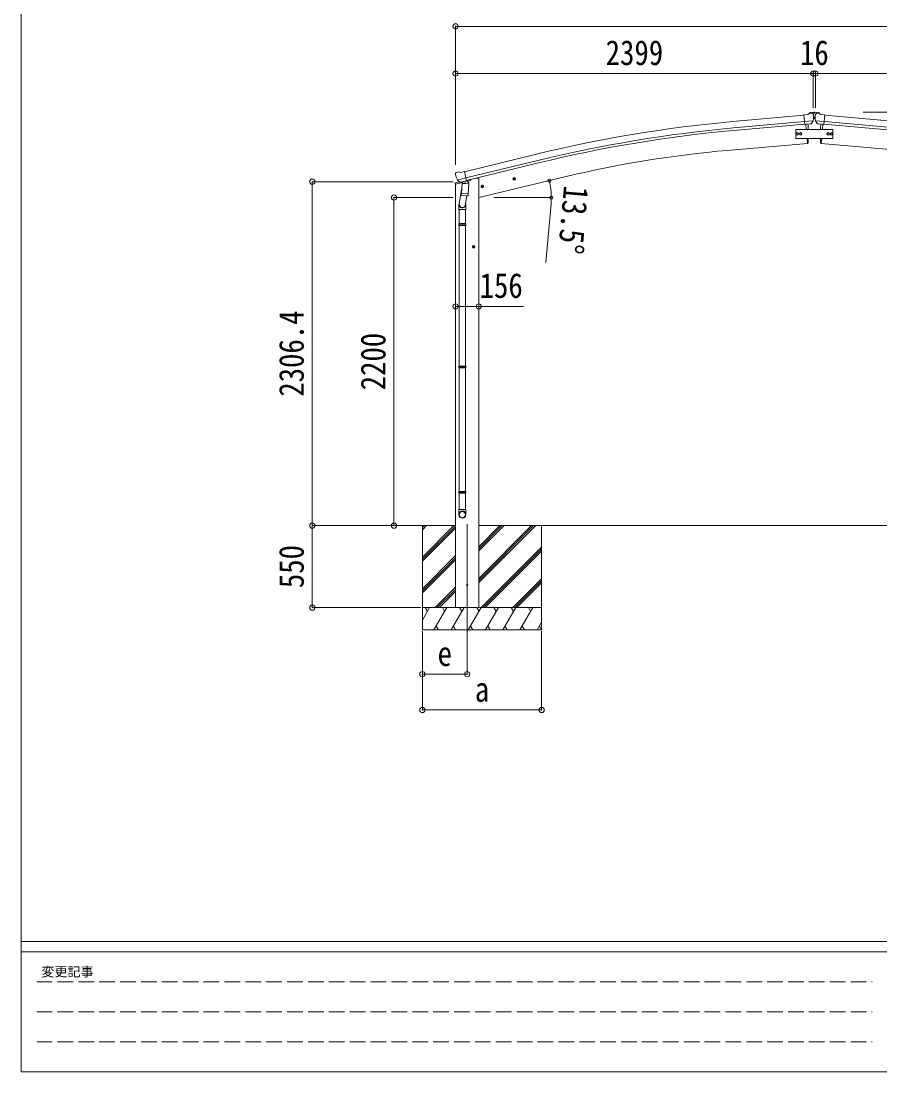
# Model space of a CAD drawing. Units: millimetres at full size. Extents: x -9783 to 33769, y -6828 to 6752.
# Drawn here: x -9783 to -4022, y -6828 to 221 of the extents above; entities that cross this region are included whole.
import ezdxf
from ezdxf.enums import TextEntityAlignment as Align

# ---------------------------------------------------------------- set-up
doc = ezdxf.new("R2010")
doc.units = ezdxf.units.MM
doc.header["$LTSCALE"] = 35
doc.header["$PDMODE"] = 32
doc.header["$PDSIZE"] = 35
doc.linetypes.add('DASHED3', pattern=[4, 3, -1])
for name, color, linetype, lineweight in [('0-0_0', 7, 'Continuous', 9), ('0-1_本体', 4, 'Continuous', 9), ('0-2_部品', 7, 'Continuous', 9), ('0-7_合掌部品', 3, 'Continuous', 9), ('0-8_PARTS2', 2, 'Continuous', 9), ('0-A_寸法', 6, 'Continuous', 9), ('F-0_240', 7, 'Continuous', 9)]:
    doc.layers.add(name, color=color, linetype=linetype, lineweight=lineweight)
doc.styles.add('ＭＳ ゴシック', font='')
doc.styles.get('ＭＳ ゴシック').set_extended_font_data('MS Gothic')

msp = doc.modelspace()

# ---------------------------------------------------------------- linework, layer by layer
at = {"layer": '0-0_0'}
for p, q in [((-7465.09, -3163.65), (-6868.75, -3163.65)), ((-7091, -3163.65), (-7091, -3863.65)), ((-7091, -3374.88), (-6879.77, -3163.65)), ((-7091, -3191.04), (-7063.62, -3163.65)), ((-7091, -3176.89), (-7077.76, -3163.65)), ((-7091, -3389.02), (-6868.75, -3166.78)), ((-6713.25, -3163.65), (-4391.16, -3163.65)), ((-6713.25, -3545.91), (-6330.99, -3163.65)), ((-6713.25, -3517.63), (-6359.27, -3163.65)), ((-6713.25, -3531.77), (-6345.13, -3163.65)), ((-6713.25, -3333.78), (-6543.12, -3163.65)), ((-6713.25, -3319.64), (-6557.26, -3163.65)), ((-6713.25, -3305.5), (-6571.41, -3163.65)), ((-6291, -3163.65), (-6291, -3863.65)), ((-2210.25, -3163.65), (-4532.35, -3163.65)), ((-7091, -3403.17), (-6868.75, -3180.92)), ((-6697.15, -3713.65), (-6291, -3307.51)), ((-7091, -3587.01), (-6868.75, -3364.76)), ((-7091, -3601.15), (-6868.75, -3378.91)), ((-6683, -3713.65), (-6291, -3321.66)), ((-6668.86, -3713.65), (-6291, -3335.8)), ((-7091, -3615.3), (-6868.75, -3393.05)), ((-6485.01, -3713.65), (-6291, -3519.65)), ((-7005.51, -3713.65), (-6868.75, -3576.9)), ((-6991.37, -3713.65), (-6868.75, -3591.04)), ((-6470.87, -3713.65), (-6291, -3533.79)), ((-6456.73, -3713.65), (-6291, -3547.93)), ((-6977.23, -3713.65), (-6868.75, -3605.18)), ((-6291, -3713.65), (-7091, -3713.65)), ((-7091, -3797.48), (-7042.6, -3713.65)), ((-7057.61, -3739.63), (-7072.61, -3713.65)), ((-7013.74, -3863.65), (-6927.13, -3713.65)), ((-6942.14, -3739.64), (-6957.14, -3713.65)), ((-6898.27, -3863.65), (-6811.67, -3713.65)), ((-6826.67, -3739.64), (-6841.67, -3713.65)), ((-6782.8, -3863.65), (-6696.19, -3713.65)), ((-6711.2, -3739.63), (-6726.2, -3713.65)), ((-6667.33, -3863.65), (-6580.72, -3713.65)), ((-6595.73, -3739.63), (-6610.73, -3713.65)), ((-6551.86, -3863.65), (-6465.25, -3713.65)), ((-6495.25, -3713.65), (-6480.25, -3739.63)), ((-6436.39, -3863.65), (-6349.78, -3713.65)), ((-6364.78, -3739.63), (-6379.79, -3713.65)), ((-7091, -3863.65), (-6291, -3863.65)), ((-6998.74, -3837.67), (-6983.74, -3863.65)), ((-6883.27, -3837.67), (-6868.27, -3863.65)), ((-6767.8, -3837.67), (-6752.8, -3863.65)), ((-6652.33, -3837.67), (-6637.33, -3863.65)), ((-6536.86, -3837.67), (-6521.86, -3863.65)), ((-6421.39, -3837.67), (-6406.39, -3863.65)), ((-6320.92, -3863.65), (-6291, -3811.84)), ((-6305.92, -3837.67), (-6290.92, -3863.65))]:
    msp.add_line(p, q, dxfattribs=at)
at = {"layer": '0-1_本体'}
for p, q in [((-5009.18, -453.66), (-4531.87, -410.34)), ((-3914.32, -453.66), (-4391.64, -410.34)), ((-5005.28, -496.69), (-4528.16, -453.39)), ((-5003.76, -513.41), (-4526.64, -470.11)), ((-3919.75, -513.41), (-4396.86, -470.11)), ((-3918.23, -496.69), (-4395.35, -453.39)), ((-5046.21, -646.93), (-4508.26, -599.87)), ((-3877.3, -646.93), (-4415.24, -599.87)), ((-6808.73, -790.06), (-6325.88, -672.49)), ((-6315.66, -714.47), (-6798.67, -831.98)), ((-6794.72, -848.4), (-6311.69, -730.78)), ((-6733.25, -833.65), (-6766.76, -841.7)), ((-6712.75, -833.65), (-6733.25, -833.65)), ((-6713.25, -963.65), (-6127.58, -823.05)), ((-6712.75, -833.65), (-6712.75, -3713.65)), ((-6868.75, -873.36), (-6868.75, -3713.65))]:
    msp.add_line(p, q, dxfattribs=at)
at = {"layer": '0-1_本体', "color": 6}
msp.add_line((-6712.75, -1693.84), (-6868.75, -1693.84), dxfattribs=at)
at = {"layer": '0-1_本体'}
for centre, radius, start, end in [((-4195.17, -9422.23), 9005.44, 95.18612, 103.68612), ((-4195.17, -9422.23), 8962.23, 95.18612, 103.68612), ((-4195.17, -9422.23), 8945.44, 95.18612, 103.68612), ((-4401.23, -8015.24), 7396.48, 95.00259, 103.49741)]:
    msp.add_arc(centre, radius, start, end, dxfattribs=at)
at = {"layer": '0-2_部品'}
for p, q in [((-6870.19, -805.64), (-6869.91, -806.79)), ((-6865.97, -797.07), (-6869.83, -803.36)), ((-6862.87, -794.82), (-6849.69, -791.65)), ((-6856.14, -845.95), (-6798.63, -832.14)), ((-6835.13, -794.33), (-6848.39, -791.63)), ((-6835.13, -794.33), (-6809.2, -788.1)), ((-6766.76, -841.62), (-6766.76, -844.93)), ((-6484.52, -839.84), (-6465.07, -835.17)), ((-6479.96, -832.06), (-6482.1, -839.25)), ((-6472.67, -830.3), (-6479.96, -832.06)), ((-6472.46, -847.23), (-6477.13, -827.78)), ((-6467.5, -835.75), (-6472.67, -830.3)), ((-6469.63, -842.95), (-6467.5, -835.75)), ((-6871.32, -873.97), (-6828.61, -863.72)), ((-6871.32, -867.08), (-6871.32, -873.97)), ((-6842.81, -857.88), (-6869.02, -864.17)), ((-6839.28, -860.86), (-6855.66, -846.37)), ((-6827.69, -910.38), (-6843.6, -1006.55)), ((-6836.58, -861.43), (-6829.06, -859.62)), ((-6835.74, -861.32), (-6834.21, -860.95)), ((-6834.21, -860.95), (-6797.5, -852.14)), ((-6832.37, -861.18), (-6832.42, -861.92)), ((-6831.67, -862.96), (-6805.85, -869.4)), ((-6824.75, -868.31), (-6829.42, -935.14)), ((-6779.06, -871.5), (-6824.75, -868.31)), ((-6822.97, -865.13), (-6823.2, -868.42)), ((-6803.46, -853.96), (-6804.48, -868.57)), ((-6797.5, -852.14), (-6795.98, -851.77)), ((-6794.42, -849.67), (-6793.48, -849.73)), ((-6793.48, -849.73), (-6780.16, -865.05)), ((-6789.48, -854.33), (-6770.6, -849.79)), ((-6783.73, -938.34), (-6779.06, -871.5)), ((-6780.16, -865.05), (-6780.61, -871.39)), ((-6698.44, -891.19), (-6679, -886.52)), ((-6693.89, -883.41), (-6696.02, -890.61)), ((-6686.59, -881.66), (-6693.89, -883.41)), ((-6686.39, -898.58), (-6691.05, -879.14)), ((-6681.42, -887.11), (-6686.59, -881.66)), ((-6683.55, -894.3), (-6681.42, -887.11)), ((-6830.28, -947.61), (-6829.41, -935.15)), ((-6829.89, -948.97), (-6829.89, -948.97)), ((-6783.73, -938.34), (-6829.42, -935.14)), ((-6828.44, -949.75), (-6786.74, -952.66)), ((-6792.17, -952.29), (-6802.9, -1015.87)), ((-6783.75, -938.34), (-6784.64, -951.04)), ((-6845.75, -1043.71), (-6845.75, -1009.36)), ((-6799.75, -1043.71), (-6845.75, -1043.71)), ((-6843.75, -1043.71), (-6843.75, -1137.71)), ((-6801.75, -1043.71), (-6801.75, -1137.71)), ((-6799.75, -1009.05), (-6799.75, -1043.71)), ((-6845.75, -1139.71), (-6844.75, -1137.71)), ((-6799.75, -1139.71), (-6845.75, -1139.71)), ((-6799.75, -1147.71), (-6845.75, -1147.71)), ((-6800.75, -1137.71), (-6844.75, -1137.71)), ((-6800.75, -1149.71), (-6844.75, -1149.71)), ((-6843.75, -1149.71), (-6843.75, -2093.9)), ((-6801.75, -1149.71), (-6801.75, -2093.9)), ((-6799.75, -1139.71), (-6800.75, -1137.71)), ((-6799.75, -1147.71), (-6800.75, -1149.71)), ((-6799.75, -1139.71), (-6799.75, -1147.71)), ((-6737.25, -1293.77), (-6757.25, -1293.77)), ((-6747.25, -1286.27), (-6753.75, -1290.02)), ((-6753.75, -1290.02), (-6753.75, -1297.53)), ((-6753.75, -1297.53), (-6747.25, -1301.28)), ((-6747.25, -1303.77), (-6747.25, -1283.77)), ((-6740.75, -1290.02), (-6747.25, -1286.27)), ((-6845.75, -2095.9), (-6844.75, -2093.9)), ((-6799.75, -2095.9), (-6845.75, -2095.9)), ((-6799.75, -2103.9), (-6845.75, -2103.9)), ((-6800.75, -2093.9), (-6844.75, -2093.9)), ((-6800.75, -2105.9), (-6844.75, -2105.9)), ((-6843.75, -2105.9), (-6843.75, -2934.08)), ((-6801.75, -2105.9), (-6801.75, -2934.08)), ((-6799.75, -2095.9), (-6800.75, -2093.9)), ((-6799.75, -2103.9), (-6800.75, -2105.9)), ((-6799.75, -2095.9), (-6799.75, -2103.9)), ((-6845.75, -2936.08), (-6844.75, -2934.08)), ((-6799.75, -2936.08), (-6845.75, -2936.08)), ((-6799.75, -2944.08), (-6845.75, -2944.08)), ((-6800.75, -2934.08), (-6844.75, -2934.08)), ((-6800.75, -2946.08), (-6844.75, -2946.08)), ((-6843.75, -2946.08), (-6843.75, -3056.09)), ((-6801.75, -2946.08), (-6801.75, -3056.09)), ((-6799.75, -2936.08), (-6800.75, -2934.08)), ((-6799.75, -2944.08), (-6800.75, -2946.08)), ((-6799.75, -2936.08), (-6799.75, -2944.08)), ((-6845.75, -3090.23), (-6845.75, -3056.09)), ((-6799.75, -3056.09), (-6845.75, -3056.09)), ((-6799.75, -3090.23), (-6799.75, -3056.09))]:
    msp.add_line(p, q, dxfattribs=at)
for points in [[(-6856.41, -845.37), (-6855.82, -846.22), (-6855.66, -846.37)], [(-6803.77, -853.55), (-6794.05, -851.22), (-6809.2, -788.1)], [(-6482.1, -839.25), (-6476.93, -844.7), (-6469.63, -842.95)], [(-6803.77, -853.55), (-6804.01, -853.7), (-6828.78, -859.65), (-6829.06, -859.62)], [(-6696.02, -890.61), (-6690.85, -896.06), (-6683.55, -894.3)], [(-6845.75, -1139.71), (-6845.75, -1147.71), (-6844.75, -1149.71)], [(-6747.25, -1301.28), (-6740.75, -1297.53), (-6740.75, -1290.02)], [(-6845.75, -2095.9), (-6845.75, -2103.9), (-6844.75, -2105.9)], [(-6845.75, -2936.08), (-6845.75, -2944.08), (-6844.75, -2946.08)]]:
    msp.add_lwpolyline(points, dxfattribs=at)
for centre, radius in [((-6474.8, -837.5), 8.5), ((-6474.8, -837.5), 7.7), ((-6474.8, -837.5), 6.5), ((-6688.72, -888.86), 8.5), ((-6688.72, -888.86), 7.7), ((-6688.72, -888.86), 6.5), ((-6747.25, -1293.77), 8.5), ((-6747.25, -1293.77), 7.7), ((-6747.25, -1293.77), 6.5)]:
    msp.add_circle(centre, radius, dxfattribs=at)
at = {"layer": '0-2_部品', "color": 4}
msp.add_circle((-6790.75, -3563.65), 4.5, dxfattribs=at)
at = {"layer": '0-2_部品'}
for centre, radius, start, end in [((-6673.11, -759.54), 202.4, 193.5, 205.09125), ((-6861.71, -799.68), 5, 103.5, 148.5), ((-6848.99, -794.57), 3, 78.5, 103.5), ((-6771.76, -844.93), 5, 283.5, 0), ((-6868.32, -867.08), 3, 103.5, 180), ((-6835.85, -860.83), 0.5, 248.23754, 283.5), ((-6832.87, -861.14), 0.5, 356, 103.5), ((-6831.42, -861.99), 1, 176, 256), ((-6805.5, -868.43), 1.03, 250.03897, 351.96569), ((-6802.86, -854.05), 0.604, 100.59842, 172.20595), ((-6796.09, -851.29), 0.5, 283.5, 318.76246), ((-6828.34, -947.78), 1.95, 175.04017, 217.47766), ((-6828.3, -947.75), 2, 217.40962, 266), ((-6786.6, -950.67), 2, 266, 349.46843), ((-6815.75, -1009.36), 30, 177.45142, 180)]:
    msp.add_arc(centre, radius, start, end, dxfattribs=at)
for centre, major_axis, ratio, start_param, end_param in [((-6867.27, -804.93), (-1.57, -2.57), 0.99628, 4.712389, 5.4996506), ((-6837.3, -858.6), (-0.73, -2.92), 0.997631, 5.8041905, 6.6006116), ((-6837.24, -858.38), (2.63, 3.16), 0.650902, 4.0958226, 4.1686332), ((-6837.27, -858.5), (-0.73, -2.92), 0.997631, 0.3902369, 0.4789948), ((-6822.75, -1009.05), (23, 0), 0.996195, 2.5560258, 6.5663028), ((-6822.75, -1009.05), (21, 0), 0.996195, 2.9349147, 5.9512394), ((-6822.75, -3088.48), (-23, 0), 0.996195, 3.1415927, 6.2831853), ((-6822.75, -3090.23), (-23, 0), 0.996195, 3.1415927, 6.2831853), ((-6822.75, -3090.23), (0, -23.43), 0.981806, 4.712389, 7.8539816)]:
    msp.add_ellipse(centre, major_axis=major_axis, ratio=ratio, start_param=start_param, end_param=end_param, dxfattribs=at)
msp.add_ellipse((-6822.75, -3090.23), major_axis=(21, 0), ratio=0.996195, dxfattribs=at)
at = {"layer": '0-7_合掌部品'}
for p, q in [((-4505.49, -405.89), (-4532.06, -408.21)), ((-4526.4, -472.87), (-4532.06, -408.21)), ((-4505.49, -405.89), (-4493.77, -399.12)), ((-4478.87, -397.54), (-4492.53, -398.73)), ((-4465.92, -390.56), (-4490.06, -392.67)), ((-4469.73, -403.29), (-4475.22, -398.69)), ((-4468.67, -405.33), (-4468.55, -406.67)), ((-4465.92, -390.56), (-4457.92, -390.56)), ((-4460.66, -395.28), (-4459.82, -395.28)), ((-4457.92, -390.56), (-4433.78, -392.67)), ((-4455.18, -405.33), (-4455.29, -406.67)), ((-4454.11, -403.29), (-4448.63, -398.69)), ((-4444.98, -397.54), (-4431.31, -398.73)), ((-4430.42, -398.5), (-4433.78, -392.67)), ((-4430.42, -398.69), (-4430.42, -398.5)), ((-4418.35, -405.89), (-4430.07, -399.12)), ((-4418.35, -405.89), (-4391.79, -408.21)), ((-4397.45, -472.87), (-4391.79, -408.21)), ((-4469.2, -448.18), (-4528.11, -453.33)), ((-4516.44, -472), (-4526.4, -472.87)), ((-4519.43, -472.26), (-4516.42, -506.61)), ((-4482.83, -469.06), (-4490.54, -469.74)), ((-4480.45, -467.66), (-4469.51, -448.73)), ((-4467.94, -432.06), (-4455.9, -432.06)), ((-4460.66, -427.98), (-4459.82, -427.98)), ((-4454.65, -448.18), (-4395.74, -453.33)), ((-4443.4, -467.66), (-4454.33, -448.73)), ((-4441.01, -469.06), (-4433.31, -469.74)), ((-4407.41, -472), (-4407.68, -472.07)), ((-4404.42, -472.26), (-4407.42, -506.61)), ((-4407.41, -472), (-4397.45, -472.87)), ((-4511.17, -566.61), (-4508.26, -599.87)), ((-4508.26, -599.87), (-4506.21, -599.62)), ((-4415.58, -599.87), (-4417.64, -599.62)), ((-4412.67, -566.61), (-4415.58, -599.87))]:
    msp.add_line(p, q, dxfattribs=at)
for points in [[(-4493.42, -398.69), (-4493.42, -398.5), (-4490.06, -392.67)], [(-4463.18, -394.44), (-4464.02, -394.44), (-4464.02, -395.28), (-4463.18, -395.28)], [(-4461.5, -393.6), (-4461.5, -392.76), (-4462.34, -392.76), (-4462.34, -393.6)], [(-4462.34, -396.12), (-4462.34, -396.96), (-4461.5, -396.96), (-4461.5, -396.12)], [(-4459.82, -395.28), (-4459.82, -394.44), (-4460.66, -394.44)], [(-4516.44, -472), (-4516.17, -472.07), (-4490.79, -469.85), (-4490.54, -469.74)], [(-4469.12, -447.55), (-4469.41, -448.53), (-4469.51, -448.73)], [(-4463.18, -427.14), (-4464.02, -427.14), (-4464.02, -427.98), (-4463.18, -427.98)], [(-4461.5, -426.3), (-4461.5, -425.46), (-4462.34, -425.46), (-4462.34, -426.3)], [(-4462.34, -428.82), (-4462.34, -429.66), (-4461.5, -429.66), (-4461.5, -428.82)], [(-4459.82, -427.98), (-4459.82, -427.14), (-4460.66, -427.14)], [(-4454.73, -447.55), (-4454.44, -448.53), (-4454.33, -448.73)], [(-4407.68, -472.07), (-4433.05, -469.85), (-4433.31, -469.74)]]:
    msp.add_lwpolyline(points, dxfattribs=at)
for points in [[(-4336.92, -566.61), (-4336.92, -506.61), (-4586.92, -506.61), (-4586.92, -566.61)], [(-4584.93, -536.61), (-4581.18, -530.11), (-4573.67, -530.11), (-4569.92, -536.61), (-4573.67, -543.11), (-4581.18, -543.11)], [(-4561.43, -536.61), (-4557.68, -530.11), (-4550.17, -530.11), (-4546.42, -536.61), (-4550.17, -543.11), (-4557.68, -543.11)], [(-4362.42, -536.61), (-4366.17, -530.11), (-4373.68, -530.11), (-4377.43, -536.61), (-4373.68, -543.11), (-4366.17, -543.11)], [(-4338.92, -536.61), (-4342.67, -530.11), (-4350.18, -530.11), (-4353.93, -536.61), (-4350.18, -543.11), (-4342.67, -543.11)]]:
    msp.add_lwpolyline(points, close=True, dxfattribs=at)
for centre, radius in [((-4461.92, -394.86), 3.5), ((-4461.92, -427.56), 3.5), ((-4577.42, -536.61), 8.5), ((-4577.42, -536.61), 7.7), ((-4577.42, -536.61), 6.5), ((-4553.92, -536.61), 8.5), ((-4553.92, -536.61), 7.7), ((-4553.92, -536.61), 6.5), ((-4369.92, -536.61), 8.5), ((-4369.92, -536.61), 7.7), ((-4369.92, -536.61), 6.5), ((-4346.42, -536.61), 8.5), ((-4346.42, -536.61), 7.7), ((-4346.42, -536.61), 6.5)]:
    msp.add_circle(centre, radius, dxfattribs=at)
for centre, radius, start, end in [((-4492.27, -401.72), 3, 95, 120), ((-4478.43, -402.52), 5, 50.00648, 94.99352), ((-4670.18, -424.31), 202.4, 353.4085, 5), ((-4463.18, -393.6), 0.84, 270, 0), ((-4463.18, -396.12), 0.84, 0, 90), ((-4460.66, -393.6), 0.84, 180, 270), ((-4460.66, -396.12), 0.84, 90, 180), ((-4253.67, -424.31), 202.4, 175, 186.5915), ((-4445.41, -402.52), 5, 85.00648, 129.99352), ((-4431.57, -401.72), 3, 60, 85), ((-5402.03, -544.05), 900, 2.3844, 4.64986), ((-4463.18, -426.3), 0.84, 270, 0), ((-4463.18, -428.82), 0.84, 0, 90), ((-4460.66, -426.3), 0.84, 180, 270), ((-4460.66, -428.82), 0.84, 90, 180), ((-3521.82, -544.05), 900, 175.35014, 177.6156), ((-4506.57, -596.64), 3, 277, 356.63919), ((-5402.03, -544.05), 900, 356.63919, 358.56384), ((-3521.82, -544.05), 900, 181.43616, 183.36081), ((-4417.27, -596.64), 3, 183.36081, 263)]:
    msp.add_arc(centre, radius, start, end, dxfattribs=at)
for centre, major_axis, ratio, start_param, end_param in [((-4464.34, -401.29), (-15.35, 3.44), 0.101033, 5.9751426, 5.9753737), ((-4471.67, -405.59), (2.71, -1.31), 0.997474, 0.5366567, 1.3225652), ((-4452.18, -405.59), (-2.71, -1.31), 0.997474, 4.9606201, 5.7465286), ((-4459.5, -401.29), (15.35, 3.44), 0.101033, 0.3078116, 0.3080427), ((-4483.1, -466.07), (1.62, -2.54), 0.997631, 5.8041905, 5.8929484), ((-4483.17, -465.96), (-3.5, 2.17), 0.650902, 2.1145521, 2.1873627), ((-4483.05, -466.16), (1.62, -2.54), 0.997631, 5.965759, 6.7621801), ((-4440.8, -466.16), (-1.62, -2.54), 0.997631, 5.8041905, 6.6006116), ((-4440.68, -465.96), (3.5, 2.17), 0.650902, 4.0958226, 4.1686332), ((-4440.75, -466.07), (-1.62, -2.54), 0.997631, 0.3902369, 0.4789948)]:
    msp.add_ellipse(centre, major_axis=major_axis, ratio=ratio, start_param=start_param, end_param=end_param, dxfattribs=at)
at = {"layer": '0-8_PARTS2'}
msp.add_line((-6790.75, -3154.44), (-6790.75, -3913.65), dxfattribs=at)
at = {"layer": '0-A_寸法'}
for p, q in [((-6868.75, 184.71), (-6868.75, -131.91)), ((-6868.75, 184.71), (-2054.75, 184.71)), ((-6868.75, -131.91), (-6868.75, -744.14)), ((-6868.75, -131.91), (-4469.75, -131.91)), ((-4469.75, -131.91), (-4469.75, -360.92)), ((-4469.75, -131.91), (-4469.75, -360.92)), ((-4469.75, -131.91), (-4453.75, -131.91)), ((-4453.75, -131.91), (-4453.75, -360.92)), ((-4453.75, -131.91), (-4453.75, -360.92)), ((-4453.75, -131.91), (-2054.75, -131.91)), ((-4453.75, -131.91), (-4453.75, -360.92)), ((-750.73, -391.55), (-4134.53, -391.55)), ((-7829.33, -3163.65), (-7829.33, -857.25)), ((-7829.33, -857.25), (-6884.25, -857.25)), ((-7281.36, -3163.65), (-7281.36, -963.65)), ((-7281.36, -963.65), (-6884.25, -963.65)), ((-6612.25, -963.65), (-6225.4, -963.65)), ((-6228.25, -1006.11), (-6262.62, -1398.61)), ((-6712.75, -1693.84), (-6412.75, -1693.84)), ((-7829.33, -3163.65), (-7101.21, -3163.65)), ((-7829.33, -3713.65), (-7829.33, -3163.65)), ((-7829.33, -3713.65), (-7101.21, -3713.65)), ((-7091, -4400.02), (-7091, -3871.07)), ((-7091, -4160.04), (-7091, -3871.07)), ((-6790.75, -4160.04), (-6790.75, -3871.07)), ((-6291, -4400.02), (-6291, -3871.07)), ((-6790.75, -4160.04), (-7091, -4160.04)), ((-7091, -4400.02), (-6291, -4400.02))]:
    msp.add_line(p, q, dxfattribs=at)
for centre in [(-6239.85, -850), (-6226.4, -963.65)]:
    msp.add_circle(centre, 10.62, dxfattribs=at)
for start, end in [(0, 13.5), (354.99678, 0)]:
    msp.add_arc((-6713.25, -963.65), 486.86, start, end, dxfattribs=at)
for p in [(-6868.75, 184.71), (-6868.75, -131.91), (-4469.75, -131.91), (-4453.75, -131.91), (-7829.33, -857.25), (-7281.36, -963.65), (-6868.75, -1693.84), (-6712.75, -1693.84), (-7829.33, -3163.65), (-7281.36, -3163.65), (-7829.33, -3713.65), (-7091, -4160.04), (-6790.75, -4160.04), (-7091, -4400.02), (-6291, -4400.02)]:
    msp.add_point(p, dxfattribs=at)
at = {"layer": 'F-0_240', "color": 5}
for p, q in [((-9783.03, 6751.9), (-9783.03, -6828.1)), ((-9783.03, -5953.1), (9396.97, -5953.1)), ((-9783.03, -6023.1), (6285.75, -6023.1)), ((-9783.03, -6828.1), (9396.97, -6828.1))]:
    msp.add_line(p, q, dxfattribs=at)
at = {"layer": 'F-0_240', "color": 4, "linetype": 'DASHED3'}
for p, q in [((-9678.03, -6224.35), (-4074.25, -6224.35)), ((-9678.03, -6425.6), (-4074.25, -6425.6)), ((-9678.03, -6626.85), (-4074.25, -6626.85))]:
    msp.add_line(p, q, dxfattribs=at)

# ---------------------------------------------------------------- texts
at = {"layer": '0-A_寸法', "color": 7, "style": 'ＭＳ ゴシック', "width": 0.85}
for s, p in [('2399', (-5861.75, -124.91)), ('16', (-4558, -124.91)), ('156', (-6707.13, -1686.84)), ('e', (-6989.13, -4155.04)), ('a', (-6739.13, -4395.02))]:
    msp.add_text(s, height=166.8, dxfattribs=at).set_placement(p, align=Align.BOTTOM_LEFT)
for s, rotation, p in [('13.5°', 264.997, (-6190.44, -875.16)), ('2306.4', 90, (-7836.33, -2299.2)), ('2200', 90, (-7288.36, -2256.15)), ('550', 90, (-7836.33, -3583.03))]:
    msp.add_text(s, height=166.8, rotation=rotation, dxfattribs=at).set_placement(p, align=Align.BOTTOM_LEFT)
at = {"layer": 'F-0_240', "style": 'ＭＳ ゴシック'}
msp.add_text('変更記事', height=64.15, dxfattribs=at).set_placement((-9646.27, -6206.85), align=Align.BOTTOM_LEFT)

doc.saveas('drawing.dxf')
